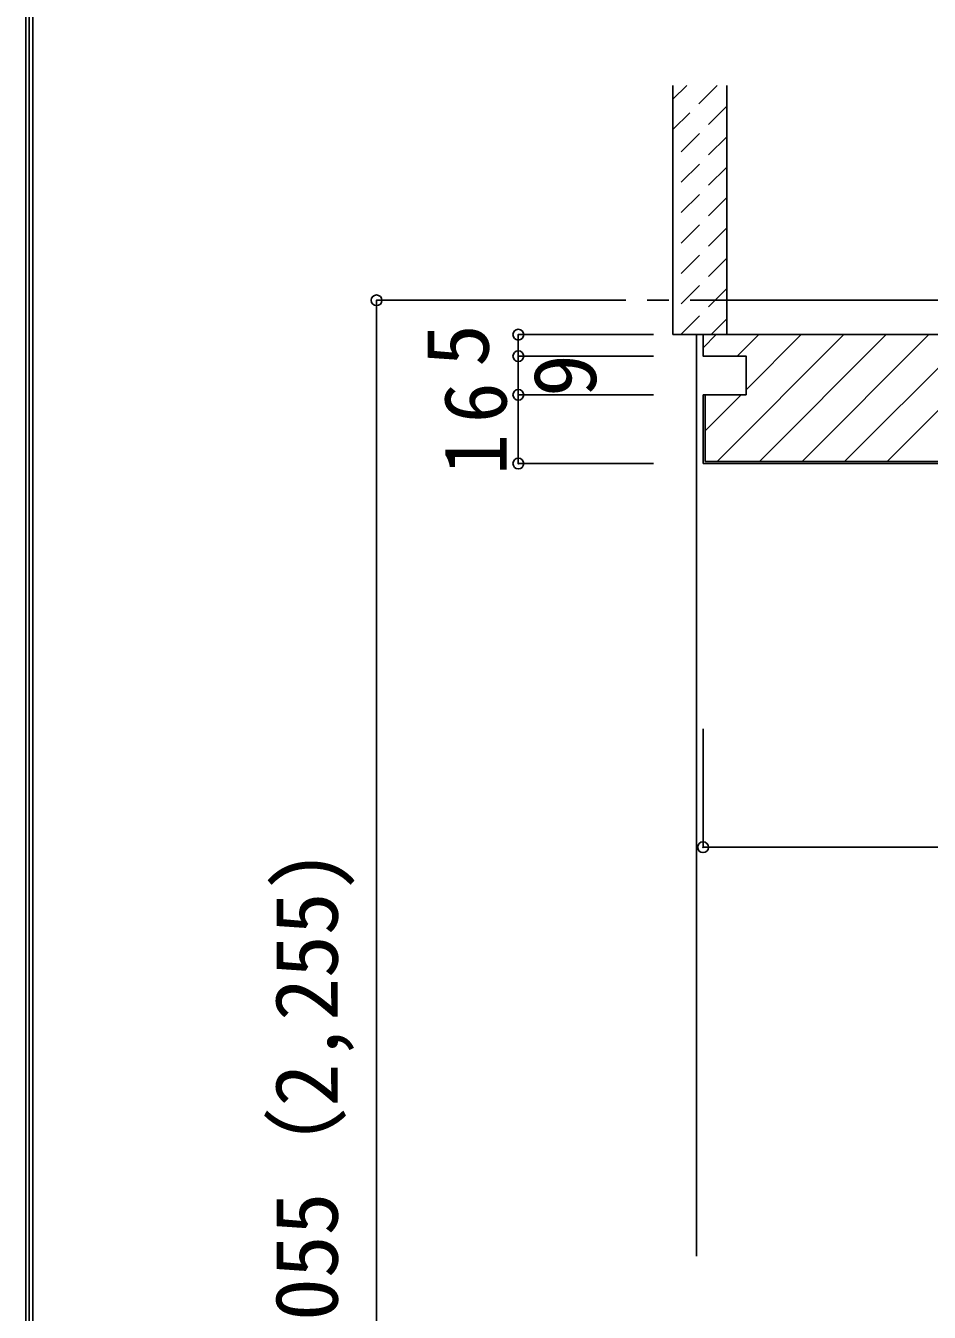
# Model space of a CAD drawing. Units: millimetres at full size, sheet at 1:5; details may follow other scales. Extents: x -973 to 977, y -718 to 696.
# Drawn here: x -973.3 to -763, y -304 to -4.6 of the extents above; entities that cross this region are included whole.
import ezdxf
from ezdxf.enums import TextEntityAlignment as Align

# ---------------------------------------------------------------- set-up
doc = ezdxf.new("R2010")
doc.units = ezdxf.units.MM
doc.header["$LTSCALE"] = 5
doc.header["$PDMODE"] = 32
doc.header["$PDSIZE"] = 2.5
doc.linetypes.add('CHAIN1', pattern=[8, 5, -1, 1, -1])
doc.linetypes.add('DASHED1', pattern=[1.8, 1.2, -0.6])
for name, color, linetype in [('0-1_通り芯', 4, 'CHAIN1'), ('0-2_柱', 7, 'Continuous'), ('0-3_仕上げ', 2, 'Continuous'), ('0-4_枠', 3, 'Continuous'), ('0-B_寸法', 7, 'Continuous'), ('0-C_ハッチ', 4, 'DASHED1'), ('F-1_枠', 6, 'Continuous')]:
    doc.layers.add(name, color=color, linetype=linetype)
doc.styles.add('ＭＳ ゴシック', font='')
doc.styles.get('ＭＳ ゴシック').set_extended_font_data('MS Gothic')

msp = doc.modelspace()

# ---------------------------------------------------------------- linework, layer by layer
at = {"layer": '0-1_通り芯'}
msp.add_line((-858.68, -68.5), (-456.18, -68.5), dxfattribs=at)
at = {"layer": '0-2_柱'}
msp.add_line((-810.18, -68.5), (-635.18, -68.5), dxfattribs=at)
at = {"layer": '0-3_仕上げ'}
for p, q in [((-822.68, -18.5), (-822.68, -76.5)), ((-810.18, -18.5), (-810.18, -76.5)), ((-810.18, -76.5), (-822.68, -76.5))]:
    msp.add_line(p, q, dxfattribs=at)
at = {"layer": '0-4_枠', "color": 4}
for p in [(-815.68, -76.5), (-817.18, -291)]:
    msp.add_line(p, (-817.18, -76.5), dxfattribs=at)
at = {"layer": '0-4_枠'}
for p, q in [((-815.68, -90.5), (-815.68, -106.5)), ((-815.18, -90.5), (-815.18, -106)), ((-815.68, -106.5), (-756.08, -106.5)), ((-815.18, -106), (-756.08, -106))]:
    msp.add_line(p, q, dxfattribs=at)
msp.add_lwpolyline([(-629.68, -76.5), (-815.68, -76.5), (-815.68, -81.5), (-805.68, -81.5), (-805.68, -90.5), (-815.68, -90.5)], dxfattribs=at)
at = {"layer": '0-B_寸法', "color": 4}
for p, q in [((-891.68, -68.5), (-891.68, -526.5)), ((-891.68, -68.5), (-858.68, -68.5)), ((-858.68, -76.5), (-858.68, -81.5)), ((-858.68, -76.5), (-827.18, -76.5)), ((-858.68, -81.5), (-858.68, -90.5)), ((-858.68, -81.5), (-827.18, -81.5)), ((-858.68, -90.5), (-858.68, -106.5)), ((-858.68, -90.5), (-827.18, -90.5)), ((-858.68, -106.5), (-827.18, -106.5)), ((-815.68, -195.804), (-815.68, -168.246))]:
    msp.add_line(p, q, dxfattribs=at)
msp.add_lwpolyline([(-815.68, -195.804), (-629.68, -195.804), (-629.68, -171.746)], dxfattribs=at)
at = {"layer": '0-B_寸法'}
for p in [(-891.68, -68.5), (-858.68, -76.5), (-858.68, -81.5), (-858.68, -90.5), (-858.68, -106.5), (-815.68, -195.804)]:
    msp.add_point(p, dxfattribs=at)
at = {"layer": '0-C_ハッチ'}
for p, q in [((-812.398, -18.5), (-822.68, -28.782)), ((-819.469, -18.5), (-822.68, -21.711)), ((-810.18, -23.353), (-822.68, -35.853)), ((-810.18, -30.424), (-822.68, -42.924)), ((-810.18, -37.495), (-822.68, -49.995)), ((-810.18, -44.566), (-822.68, -57.066)), ((-810.18, -51.637), (-822.68, -64.137)), ((-810.18, -58.709), (-822.68, -71.209)), ((-810.18, -65.78), (-820.901, -76.5)), ((-810.18, -72.851), (-813.83, -76.5))]:
    msp.add_line(p, q, dxfattribs=at)
at = {"layer": '0-C_ハッチ', "linetype": 'Continuous'}
for p, q in [((-815.68, -79.561), (-812.619, -76.5)), ((-812.421, -106), (-782.921, -76.5)), ((-807.72, -81.5), (-802.72, -76.5)), ((-805.68, -89.36), (-792.82, -76.5)), ((-802.521, -106), (-773.021, -76.5)), ((-792.622, -106), (-763.122, -76.5)), ((-782.722, -106), (-753.222, -76.5)), ((-772.823, -106), (-743.323, -76.5)), ((-815.18, -98.86), (-806.82, -90.5))]:
    msp.add_line(p, q, dxfattribs=at)
at = {"layer": 'F-1_枠'}
for p, q in [((-973.347, 695.833), (-973.347, -700.833)), ((-972.514, 695.833), (-972.514, -700.833)), ((-971.68, 695.833), (-971.68, -700.833))]:
    msp.add_line(p, q, dxfattribs=at)

# ---------------------------------------------------------------- texts
at = {"layer": '0-B_寸法', "style": 'ＭＳ ゴシック'}
for s, p in [('5', (-861.18, -84)), ('9', (-836.18, -91)), ('ＲＯＨ＝2,055（2,255)', (-896.321, -406))]:
    msp.add_text(s, height=14.66, rotation=90, dxfattribs=at).set_placement(p, align=Align.BOTTOM_LEFT)
at = {"layer": '0-B_寸法', "insert": (-861.18, -109.125), "char_height": 14.66, "attachment_point": 7, "rotation": 90, "style": 'ＭＳ ゴシック'}
msp.add_mtext('\\T1.27;\\W0.95;16', dxfattribs=at)

doc.saveas('drawing.dxf')
